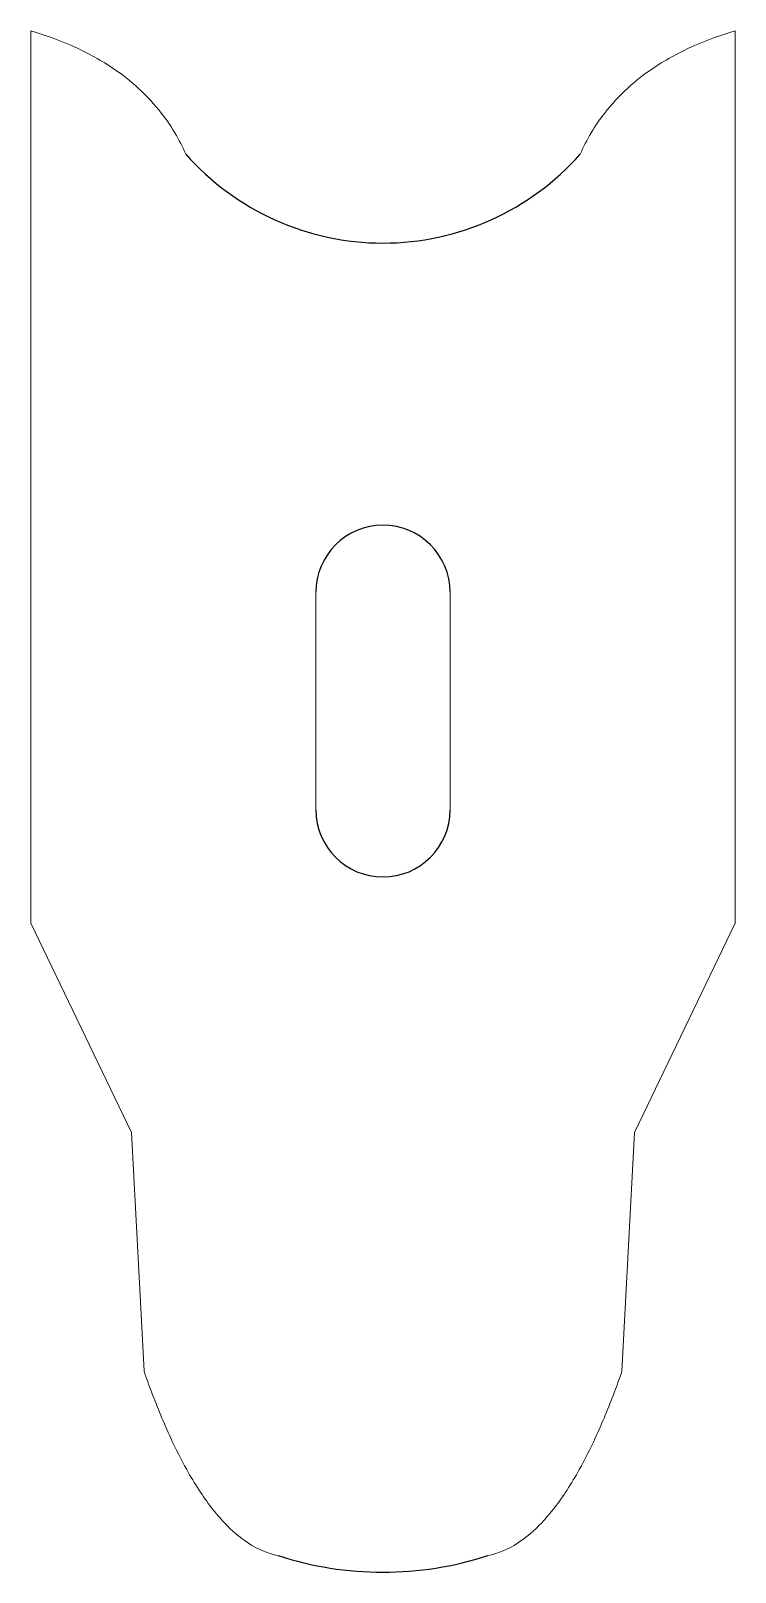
# Model space of a CAD drawing. Header units: millimetres. Extents: x 3333.3 to 3351.2, y 1390.5 to 1429.8.
import ezdxf

# ---------------------------------------------------------------- set-up
doc = ezdxf.new("R2010")
doc.units = ezdxf.units.MM

msp = doc.modelspace()

# ---------------------------------------------------------------- linework, layer by layer
at = {"lineweight": 20}
for p, q in [((3333.309, 1407.043), (3333.309, 1429.774)), ((3351.24, 1407.043), (3351.24, 1429.774)), ((3340.566, 1415.472), (3340.566, 1409.925)), ((3343.982, 1409.925), (3343.982, 1415.472)), ((3335.87, 1401.706), (3333.309, 1407.043)), ((3348.679, 1401.706), (3351.24, 1407.043)), ((3336.19, 1395.623), (3335.87, 1401.706)), ((3348.359, 1395.623), (3348.679, 1401.706))]:
    msp.add_line(p, q, dxfattribs=at)
for points in [[(3333.309, 1429.774, -0.03161), (3334.342, 1429.398, -0.043499), (3335.377, 1428.835, -0.080796), (3336.63, 1427.679, -0.061098), (3337.256, 1426.63)], [(3351.24, 1429.774, 0.03161), (3350.206, 1429.398, 0.043499), (3349.171, 1428.835, 0.080796), (3347.918, 1427.679, 0.061098), (3347.293, 1426.63)], [(3339.605, 1390.927, -0.09599), (3338.849, 1391.243, -0.060273), (3338.235, 1391.763, -0.025354), (3337.909, 1392.146, -0.020916), (3337.59, 1392.598, -0.017324), (3337.277, 1393.119, -0.018453), (3336.871, 1393.922, -0.01819), (3336.381, 1395.099, -0.005984), (3336.19, 1395.623)], [(3344.943, 1390.927, 0.09599), (3345.699, 1391.243, 0.060273), (3346.314, 1391.763, 0.025354), (3346.64, 1392.146, 0.020916), (3346.959, 1392.598, 0.017324), (3347.271, 1393.119, 0.018453), (3347.677, 1393.922, 0.01819), (3348.168, 1395.099, 0.005984), (3348.359, 1395.623)]]:
    msp.add_lwpolyline(points, format="xyb", dxfattribs=at)
for centre, radius, start, end in [((3342.274, 1431.059), 6.693, 221.4301, 318.5699), ((3342.274, 1415.472), 1.708, 0, 180), ((3342.274, 1409.925), 1.708, 180, 0), ((3342.274, 1399.15), 8.645, 252.0169, 287.9831)]:
    msp.add_arc(centre, radius, start, end)

doc.saveas('drawing.dxf')
